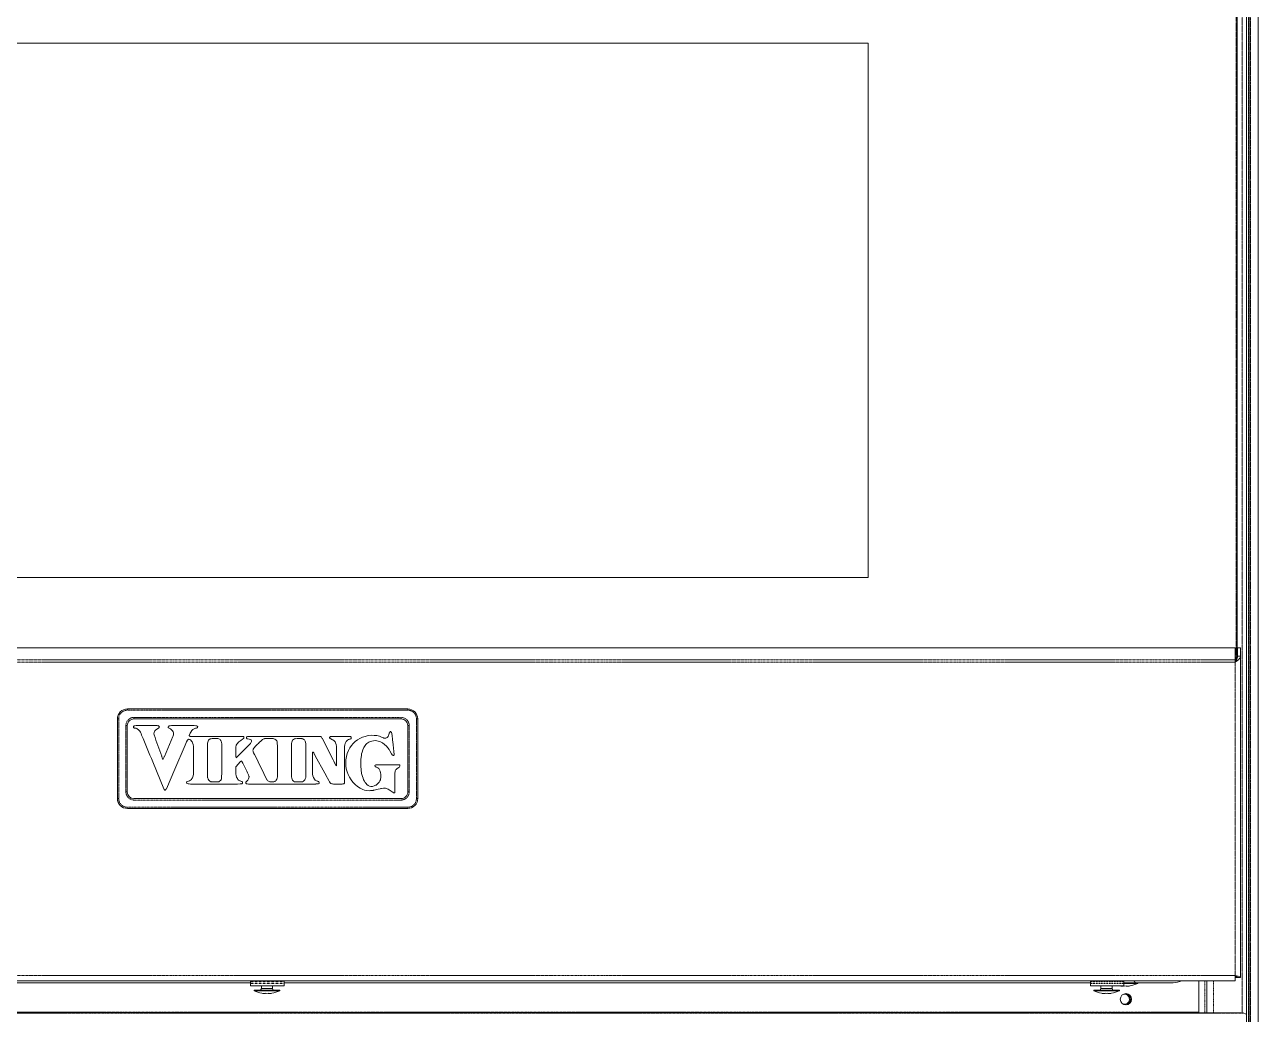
# Model space of a CAD drawing. Header units: millimetres. Extents: x 60499 to 556746, y 248297 to 497145.
# Drawn here: x 360648 to 376167, y 347406 to 359848 of the extents above; entities that cross this region are included whole.
import ezdxf

# ---------------------------------------------------------------- set-up
doc = ezdxf.new("R2010")
doc.units = ezdxf.units.MM
doc.linetypes.add('PHANTOM', pattern=[20, 10, -2, 2, -2, 2, -2])

msp = doc.modelspace()

# ---------------------------------------------------------------- linework, layer by layer
at = {"color": 7, "lineweight": 13, "ltscale": 0.03937}
for p, q in [((376018, 370744), (376018, 327664)), ((376167, 327664), (376167, 370744)), ((375903, 351888), (375902, 361009)), ((356142, 359614), (371259, 359614)), ((371259, 352896), (371259, 359614)), ((371259, 352896), (356142, 352896)), ((351525, 352013), (375877, 352013)), ((375945, 347868), (375945, 351908)), ((361940, 351245), (365467, 351245)), ((361814, 350120), (361814, 351119)), ((365384, 351120), (362022, 351120)), ((365593, 351119), (365593, 350120)), ((361938, 351036), (361938, 350203)), ((364270, 350900), (363492, 350900)), ((365468, 350203), (365468, 351036)), ((365467, 349994), (361940, 349994)), ((362022, 350119), (365384, 350119)), ((351525, 347827), (375877, 347828)), ((363488, 347803), (353346, 347803)), ((374056, 347803), (363913, 347803)), ((351386, 347424), (375963, 347424))]:
    msp.add_line(p, q, dxfattribs=at)
at = {"color": 7, "linetype": 'PHANTOM', "lineweight": 13, "ltscale": 0.03937}
for p, q in [((376043, 370744), (376043, 327664)), ((376051, 327664), (376051, 370744)), ((376070, 370744), (376070, 327664)), ((375966, 347424), (375966, 365158)), ((375890, 351857), (375890, 361055)), ((351525, 351861), (375877, 351861)), ((351525, 351834), (375877, 351835)), ((375877, 347896), (375877, 351835)), ((361940, 351230), (365467, 351230)), ((361831, 350118), (361831, 351120)), ((365384, 351139), (362022, 351139)), ((365576, 351120), (365576, 350118)), ((361922, 351037), (361922, 350201)), ((365485, 350201), (365485, 351037)), ((365467, 350009), (361940, 350009)), ((362022, 350100), (365384, 350100)), ((351525, 347896), (375877, 347896)), ((375984, 347422), (351366, 347422)), ((351930, 347432), (375420, 347432))]:
    msp.add_line(p, q, dxfattribs=at)
at = {"color": 7, "lineweight": 13, "ltscale": 0.004516}
msp.add_line((375877, 352013), (375877, 351861), dxfattribs=at)
at = {"color": 7, "lineweight": 13, "ltscale": 0.0012}
for p, q in [((375945, 352013), (375905, 352013)), ((375945, 351908), (375905, 351908)), ((375945, 347868), (375905, 347868))]:
    msp.add_line(p, q, dxfattribs=at)
at = {"color": 7, "lineweight": 13, "ltscale": 0.003142}
for p, q in [((375905, 351908), (375905, 352013)), ((375945, 352013), (375945, 351908))]:
    msp.add_line(p, q, dxfattribs=at)
at = {"color": 7, "lineweight": 13, "ltscale": 0.000801026}
msp.add_line((375877, 351861), (375877, 351835), dxfattribs=at)
at = {"color": 7, "linetype": 'PHANTOM', "lineweight": 13, "ltscale": 0.000439741}
for p, q in [((361940, 351230), (361940, 351245)), ((365467, 351230), (365467, 351245))]:
    msp.add_line(p, q, dxfattribs=at)
at = {"color": 7, "linetype": 'PHANTOM', "lineweight": 13, "ltscale": 0.000551359}
for p, q in [((362022, 351139), (362022, 351120)), ((365384, 351139), (365384, 351120)), ((365384, 350100), (365384, 350119))]:
    msp.add_line(p, q, dxfattribs=at)
at = {"color": 7, "lineweight": 13, "ltscale": 0.006867}
msp.add_line((362294, 351036), (362063, 351036), dxfattribs=at)
at = {"color": 7, "lineweight": 13, "ltscale": 6.73987e-05}
msp.add_line((362478, 351035), (362475, 351035), dxfattribs=at)
at = {"color": 7, "lineweight": 13, "ltscale": 0.006391}
msp.add_line((362746, 351036), (362531, 351036), dxfattribs=at)
at = {"color": 7, "lineweight": 13, "ltscale": 6.01064e-05}
msp.add_line((362718, 350911), (362719, 350912), dxfattribs=at)
at = {"color": 7, "lineweight": 13, "ltscale": 0.018669}
msp.add_line((363390, 350900), (362763, 350900), dxfattribs=at)
at = {"color": 7, "lineweight": 13, "ltscale": 4.73449e-05}
msp.add_line((362801, 351035), (362800, 351035), dxfattribs=at)
at = {"color": 7, "lineweight": 13, "ltscale": 2.12876e-05}
msp.add_line((362823, 351024), (362823, 351025), dxfattribs=at)
at = {"color": 7, "lineweight": 13, "ltscale": 0.000116652}
msp.add_line((364357, 350899), (364353, 350900), dxfattribs=at)
at = {"color": 7, "lineweight": 13, "ltscale": 0.00558}
msp.add_line((364701, 350900), (364513, 350900), dxfattribs=at)
at = {"color": 7, "lineweight": 13, "ltscale": 2.12602e-05}
msp.add_line((365113, 350902), (365112, 350902), dxfattribs=at)
at = {"color": 7, "lineweight": 13, "ltscale": 2.92254e-05}
msp.add_line((362684, 350830), (362684, 350831), dxfattribs=at)
at = {"color": 7, "lineweight": 13, "ltscale": 0.010356}
msp.add_line((362770, 350775), (362770, 350427), dxfattribs=at)
at = {"color": 7, "lineweight": 13, "ltscale": 0.000230948}
msp.add_line((362948, 350756), (362949, 350748), dxfattribs=at)
at = {"color": 7, "lineweight": 13, "ltscale": 0.001942}
msp.add_line((363005, 350873), (363070, 350873), dxfattribs=at)
at = {"color": 7, "lineweight": 13, "ltscale": 1.69215e-05}
msp.add_line((363310, 350792), (363310, 350792), dxfattribs=at)
at = {"color": 7, "lineweight": 13, "ltscale": 1.74829e-05}
msp.add_line((363399, 350874), (363399, 350875), dxfattribs=at)
at = {"color": 7, "lineweight": 13, "ltscale": 9.81339e-05}
msp.add_line((363752, 350873), (363755, 350873), dxfattribs=at)
at = {"color": 7, "lineweight": 13, "ltscale": 3.67803e-05}
msp.add_line((363794, 350867), (363796, 350866), dxfattribs=at)
at = {"color": 7, "lineweight": 13, "ltscale": 3.75047e-05}
msp.add_line((363823, 350834), (363823, 350832), dxfattribs=at)
at = {"color": 7, "lineweight": 13, "ltscale": 5.69231e-05}
msp.add_line((364053, 350872), (364054, 350872), dxfattribs=at)
at = {"color": 7, "lineweight": 13, "ltscale": 6.80486e-05}
msp.add_line((364389, 350876), (364388, 350878), dxfattribs=at)
at = {"color": 7, "lineweight": 13, "ltscale": 0.009056}
msp.add_line((364527, 350605), (364389, 350876), dxfattribs=at)
at = {"color": 7, "lineweight": 13, "ltscale": 2.5432e-05}
msp.add_line((364529, 350855), (364530, 350854), dxfattribs=at)
at = {"color": 7, "lineweight": 13, "ltscale": 0.007236}
msp.add_line((364570, 350775), (364569, 350532), dxfattribs=at)
at = {"color": 7, "lineweight": 13, "ltscale": 4.03421e-05}
msp.add_line((362372, 350649), (362371, 350650), dxfattribs=at)
at = {"color": 7, "lineweight": 13, "ltscale": 5.85535e-05}
msp.add_line((362405, 350649), (362404, 350647), dxfattribs=at)
at = {"color": 7, "lineweight": 13, "ltscale": 0.001191}
msp.add_line((363305, 350671), (363305, 350711), dxfattribs=at)
at = {"color": 7, "lineweight": 13, "ltscale": 2.10262e-05}
msp.add_line((363305, 350711), (363305, 350711), dxfattribs=at)
at = {"color": 7, "lineweight": 13, "ltscale": 3.57486e-05}
msp.add_line((363305, 350670), (363305, 350671), dxfattribs=at)
at = {"color": 7, "lineweight": 13, "ltscale": 7.11891e-05}
msp.add_line((364006, 350729), (364006, 350731), dxfattribs=at)
at = {"color": 7, "lineweight": 13, "ltscale": 0.008187}
msp.add_line((364268, 350427), (364268, 350702), dxfattribs=at)
at = {"color": 7, "lineweight": 13, "ltscale": 0.000697294}
msp.add_line((364292, 350675), (364303, 350654), dxfattribs=at)
at = {"color": 7, "lineweight": 13, "ltscale": 0.000591773}
msp.add_line((364536, 350587), (364527, 350605), dxfattribs=at)
at = {"color": 7, "lineweight": 13, "ltscale": 0.000117445}
msp.add_line((364671, 350734), (364671, 350737), dxfattribs=at)
at = {"color": 7, "lineweight": 13, "ltscale": 0.00551}
msp.add_line((364671, 350548), (364671, 350734), dxfattribs=at)
at = {"color": 7, "lineweight": 13, "ltscale": 2.20268e-05}
msp.add_line((364878, 350615), (364878, 350615), dxfattribs=at)
at = {"color": 7, "lineweight": 13, "ltscale": 0.000271784}
msp.add_line((362949, 350460), (362949, 350451), dxfattribs=at)
at = {"color": 7, "lineweight": 13, "ltscale": 0.000898432}
msp.add_line((363126, 350483), (363126, 350513), dxfattribs=at)
at = {"color": 7, "lineweight": 13, "ltscale": 3.58935e-05}
msp.add_line((363442, 350462), (363442, 350461), dxfattribs=at)
at = {"color": 7, "lineweight": 13, "ltscale": 3.28018e-05}
msp.add_line((364183, 350472), (364183, 350471), dxfattribs=at)
at = {"color": 7, "lineweight": 13, "ltscale": 0.000588636}
msp.add_line((364545, 350569), (364536, 350587), dxfattribs=at)
at = {"color": 7, "lineweight": 13, "ltscale": 0.005628}
msp.add_line((364671, 350359), (364671, 350548), dxfattribs=at)
at = {"color": 7, "lineweight": 13, "ltscale": 0.008364}
msp.add_line((365354, 350543), (365073, 350543), dxfattribs=at)
at = {"color": 7, "lineweight": 13, "ltscale": 7.65944e-05}
msp.add_line((365318, 350484), (365320, 350486), dxfattribs=at)
at = {"color": 7, "lineweight": 13, "ltscale": 3.52898e-05}
msp.add_line((365356, 350511), (365357, 350511), dxfattribs=at)
at = {"color": 7, "lineweight": 13, "ltscale": 1.84173e-05}
msp.add_line((362686, 350314), (362686, 350314), dxfattribs=at)
at = {"color": 7, "lineweight": 13, "ltscale": 1.78115e-05}
msp.add_line((362721, 350342), (362720, 350341), dxfattribs=at)
at = {"color": 7, "lineweight": 13, "ltscale": 0.012111}
msp.add_line((362734, 350301), (363141, 350301), dxfattribs=at)
at = {"color": 7, "lineweight": 13, "ltscale": 5.94393e-05}
msp.add_line((363064, 350328), (363066, 350328), dxfattribs=at)
at = {"color": 7, "lineweight": 13, "ltscale": 0.0003235}
msp.add_line((363463, 350301), (363474, 350301), dxfattribs=at)
at = {"color": 7, "lineweight": 13, "ltscale": 3.33586e-05}
msp.add_line((363470, 350394), (363470, 350393), dxfattribs=at)
at = {"color": 7, "lineweight": 13, "ltscale": 0.000105888}
msp.add_line((364048, 350330), (364044, 350331), dxfattribs=at)
at = {"color": 7, "lineweight": 13, "ltscale": 4.07662e-05}
msp.add_line((364134, 350329), (364132, 350329), dxfattribs=at)
at = {"color": 7, "lineweight": 13, "ltscale": 8.02589e-05}
msp.add_line((364183, 350388), (364183, 350385), dxfattribs=at)
at = {"color": 7, "lineweight": 13, "ltscale": 2.93608e-05}
msp.add_line((364320, 350341), (364319, 350341), dxfattribs=at)
at = {"color": 7, "lineweight": 13, "ltscale": 0.000255231}
msp.add_line((364452, 350383), (364456, 350376), dxfattribs=at)
at = {"color": 7, "lineweight": 13, "ltscale": 0.002804}
msp.add_line((364533, 350301), (364627, 350301), dxfattribs=at)
at = {"color": 7, "lineweight": 13, "ltscale": 0.000381803}
msp.add_line((364627, 350301), (364640, 350301), dxfattribs=at)
at = {"color": 7, "lineweight": 13, "ltscale": 0.000144562}
msp.add_line((364671, 350355), (364671, 350359), dxfattribs=at)
at = {"color": 7, "lineweight": 13, "ltscale": 4.26236e-05}
msp.add_line((364932, 350320), (364931, 350321), dxfattribs=at)
at = {"color": 7, "lineweight": 13, "ltscale": 0.000185951}
msp.add_line((365069, 350289), (365063, 350286), dxfattribs=at)
at = {"color": 7, "lineweight": 13, "ltscale": 0.005588}
msp.add_line((365306, 350205), (365306, 350393), dxfattribs=at)
at = {"color": 7, "lineweight": 13, "ltscale": 1.30409e-05}
msp.add_line((362400, 350241), (362400, 350240), dxfattribs=at)
at = {"color": 7, "lineweight": 13, "ltscale": 4.23925e-05}
msp.add_line((362429, 350241), (362430, 350242), dxfattribs=at)
at = {"color": 7, "lineweight": 13, "ltscale": 0.000244455}
msp.add_line((365271, 350202), (365278, 350197), dxfattribs=at)
at = {"color": 7, "linetype": 'PHANTOM', "lineweight": 13, "ltscale": 0.000439681}
msp.add_line((361940, 350009), (361940, 349994), dxfattribs=at)
at = {"color": 7, "linetype": 'PHANTOM', "lineweight": 13, "ltscale": 0.000551419}
msp.add_line((362022, 350100), (362022, 350119), dxfattribs=at)
at = {"color": 7, "linetype": 'PHANTOM', "lineweight": 13, "ltscale": 0.000439621}
msp.add_line((365467, 350009), (365467, 349994), dxfattribs=at)
at = {"color": 7, "lineweight": 13, "ltscale": 0.000347348}
for p, q in [((363488, 347827), (363488, 347816)), ((363913, 347816), (363913, 347827)), ((374056, 347828), (374056, 347816))]:
    msp.add_line(p, q, dxfattribs=at)
at = {"color": 7, "linetype": 'PHANTOM', "lineweight": 13, "ltscale": 0.01265}
for p, q in [((363488, 347816), (363913, 347816)), ((363488, 347793), (363913, 347793))]:
    msp.add_line(p, q, dxfattribs=at)
at = {"color": 7, "lineweight": 13, "ltscale": 0.00068995}
for p, q in [((363488, 347816), (363488, 347793)), ((363913, 347793), (363913, 347816)), ((374056, 347816), (374056, 347793)), ((374476, 347793), (374476, 347816))]:
    msp.add_line(p, q, dxfattribs=at)
at = {"color": 7, "linetype": 'PHANTOM', "lineweight": 13, "ltscale": 0.0125}
for p, q in [((374056, 347816), (374476, 347816)), ((374056, 347793), (374476, 347793))]:
    msp.add_line(p, q, dxfattribs=at)
at = {"color": 7, "lineweight": 13, "ltscale": 0.000347288}
msp.add_line((374476, 347816), (374476, 347828), dxfattribs=at)
at = {"color": 7, "lineweight": 13, "ltscale": 0.004425}
msp.add_line((374624, 347803), (374476, 347803), dxfattribs=at)
at = {"color": 7, "lineweight": 13, "ltscale": 0.001029}
msp.add_line((374600, 347828), (374624, 347803), dxfattribs=at)
at = {"color": 7, "lineweight": 13, "ltscale": 0.014075}
msp.add_line((375097, 347803), (374624, 347803), dxfattribs=at)
at = {"color": 7, "lineweight": 13, "ltscale": 0.000265467}
for p, q in [((374650, 347794), (374650, 347803)), ((363534, 347702), (363534, 347711)), ((363856, 347702), (363856, 347711)), ((374096, 347702), (374096, 347711)), ((374419, 347702), (374419, 347711))]:
    msp.add_line(p, q, dxfattribs=at)
at = {"color": 7, "lineweight": 13, "ltscale": 0.011767}
msp.add_line((375420, 347432), (375420, 347828), dxfattribs=at)
at = {"color": 7, "linetype": 'PHANTOM', "lineweight": 13, "ltscale": 0.012017}
for p, q in [((375495, 347424), (375495, 347828)), ((375605, 347828), (375605, 347424))]:
    msp.add_line(p, q, dxfattribs=at)
at = {"color": 7, "lineweight": 13, "ltscale": 0.012017}
msp.add_line((375521, 347828), (375521, 347424), dxfattribs=at)
at = {"color": 7, "lineweight": 13, "ltscale": 0.00205}
msp.add_line((375877, 347828), (375877, 347896), dxfattribs=at)
at = {"color": 7, "linetype": 'PHANTOM', "lineweight": 13, "ltscale": 0.000399973}
msp.add_line((375877, 347880), (375890, 347880), dxfattribs=at)
at = {"color": 7, "lineweight": 13, "ltscale": 0.000399973}
msp.add_line((375877, 347868), (375890, 347868), dxfattribs=at)
at = {"color": 7, "linetype": 'PHANTOM', "lineweight": 13, "ltscale": 0.000209898}
msp.add_line((375890, 347880), (375890, 347887), dxfattribs=at)
at = {"color": 7, "linetype": 'PHANTOM', "lineweight": 13, "ltscale": 0.000253933}
msp.add_line((375890, 347880), (375898, 347880), dxfattribs=at)
at = {"color": 7, "linetype": 'PHANTOM', "lineweight": 13, "ltscale": 0.000374982}
msp.add_line((375890, 347868), (375890, 347880), dxfattribs=at)
at = {"color": 7, "lineweight": 13, "ltscale": 0.000837671}
for p, q in [((363488, 347764), (363488, 347793)), ((363913, 347793), (363913, 347764))]:
    msp.add_line(p, q, dxfattribs=at)
at = {"color": 7, "lineweight": 13, "ltscale": 0.01265}
msp.add_line((363488, 347764), (363913, 347764), dxfattribs=at)
at = {"color": 7, "lineweight": 13, "ltscale": 0.0048}
for p, q in [((363534, 347711), (363695, 347711)), ((363695, 347702), (363534, 347702)), ((363695, 347711), (363856, 347711)), ((363856, 347702), (363695, 347702)), ((374096, 347711), (374257, 347711)), ((374257, 347702), (374096, 347702)), ((374257, 347711), (374419, 347711)), ((374419, 347702), (374257, 347702)), ((374650, 347794), (374489, 347794))]:
    msp.add_line(p, q, dxfattribs=at)
at = {"color": 7, "lineweight": 13, "ltscale": 0.000701462}
for p, q in [((363625, 347732), (363615, 347711)), ((363765, 347732), (363775, 347711)), ((374188, 347732), (374177, 347711))]:
    msp.add_line(p, q, dxfattribs=at)
at = {"color": 7, "lineweight": 13, "ltscale": 0.000977464}
for p, q in [((363625, 347732), (363625, 347764)), ((363765, 347732), (363765, 347764)), ((374188, 347732), (374188, 347765)), ((374327, 347732), (374327, 347765))]:
    msp.add_line(p, q, dxfattribs=at)
at = {"color": 7, "lineweight": 13, "ltscale": 0.002075}
for p, q in [((363695, 347732), (363625, 347732)), ((363765, 347732), (363695, 347732)), ((374257, 347732), (374188, 347732)), ((374327, 347732), (374257, 347732))]:
    msp.add_line(p, q, dxfattribs=at)
at = {"color": 7, "lineweight": 13, "ltscale": 1.15943e-05}
for p, q in [((363632, 347670), (363632, 347670)), ((363758, 347670), (363758, 347670)), ((374194, 347670), (374194, 347670)), ((374426, 347763), (374426, 347762)), ((374552, 347762), (374552, 347763))]:
    msp.add_line(p, q, dxfattribs=at)
at = {"color": 7, "lineweight": 13, "ltscale": 8.83087e-05}
for p, q in [((363678, 347670), (363678, 347667)), ((363712, 347667), (363712, 347670)), ((374274, 347667), (374274, 347670)), ((374472, 347763), (374472, 347760)), ((374506, 347760), (374506, 347763))]:
    msp.add_line(p, q, dxfattribs=at)
at = {"color": 7, "lineweight": 13, "ltscale": 0.000837732}
for p, q in [((374056, 347765), (374056, 347793)), ((374476, 347793), (374476, 347765))]:
    msp.add_line(p, q, dxfattribs=at)
at = {"color": 7, "lineweight": 13, "ltscale": 0.0125}
msp.add_line((374056, 347765), (374476, 347765), dxfattribs=at)
at = {"color": 7, "lineweight": 13, "ltscale": 8.82487e-05}
msp.add_line((374241, 347670), (374241, 347667), dxfattribs=at)
at = {"color": 7, "lineweight": 13, "ltscale": 1.16544e-05}
msp.add_line((374320, 347670), (374320, 347670), dxfattribs=at)
at = {"color": 7, "lineweight": 13, "ltscale": 0.000701435}
msp.add_line((374327, 347732), (374338, 347711), dxfattribs=at)
at = {"color": 7, "lineweight": 13, "ltscale": 0.000395587}
msp.add_line((374489, 347794), (374476, 347794), dxfattribs=at)
at = {"color": 7, "lineweight": 13, "ltscale": 0.000250028}
msp.add_line((375420, 347424), (375420, 347432), dxfattribs=at)
at = {"color": 7, "lineweight": 13, "ltscale": 0.03937}
for points in [[(375945, 351908), (375944, 351900), (375942, 351893), (375938, 351886), (375932, 351879), (375916, 351863), (375904, 351853), (375877, 351835)], [(375905, 351908), (375904, 351895), (375901, 351883), (375895, 351867), (375889, 351856), (375877, 351835)], [(362025, 351032), (362020, 351028), (362016, 351023), (362015, 351018), (362016, 351013), (362019, 351009), (362025, 351006), (362028, 351005)], [(362028, 351005), (362039, 351004), (362049, 351002), (362058, 350998), (362067, 350993), (362077, 350986), (362085, 350977), (362095, 350965), (362103, 350953), (362112, 350935), (362119, 350917)], [(362063, 351036), (362050, 351036), (362035, 351034)], [(362275, 350919), (362274, 350934), (362276, 350949), (362282, 350962), (362287, 350971), (362294, 350979), (362311, 350993), (362330, 351004)], [(362322, 351035), (362313, 351036), (362294, 351036)], [(362330, 351004), (362336, 351009), (362341, 351015), (362342, 351020), (362341, 351025), (362337, 351029), (362332, 351032)], [(362475, 351035), (362464, 351032), (362460, 351030), (362456, 351027), (362453, 351022), (362452, 351017), (362454, 351013), (362457, 351009), (362465, 351004)], [(362465, 351004), (362481, 350995), (362495, 350984), (362507, 350971), (362515, 350958), (362519, 350945), (362520, 350930), (362519, 350919)], [(362531, 351036), (362496, 351036), (362478, 351035)], [(362719, 350912), (362731, 350940), (362738, 350954), (362751, 350973), (362764, 350987), (362779, 350997), (362797, 351003), (362811, 351005)], [(362749, 350899), (362735, 350900), (362729, 350901), (362724, 350903), (362722, 350905)], [(362800, 351035), (362782, 351036), (362746, 351036)], [(362823, 351025), (362820, 351029), (362813, 351034), (362806, 351035), (362801, 351035)], [(362811, 351005), (362816, 351007), (362820, 351010), (362823, 351014), (362824, 351019), (362823, 351024)], [(363406, 350892), (363404, 350896), (363401, 350898), (363398, 350899), (363390, 350900)], [(363471, 350900), (363457, 350899), (363449, 350897)], [(364353, 350900), (364312, 350900), (364270, 350900)], [(364378, 350893), (364372, 350897), (364366, 350899), (364357, 350899)], [(364513, 350900), (364502, 350899), (364497, 350898), (364490, 350895), (364486, 350892), (364484, 350888), (364484, 350884), (364488, 350876)], [(365043, 350913), (365005, 350914), (364968, 350910), (364932, 350901), (364897, 350889), (364864, 350873), (364834, 350855), (364807, 350834), (364781, 350810), (364759, 350784), (364739, 350755), (364720, 350721), (364705, 350684), (364695, 350646), (364689, 350607), (364688, 350567)], [(364757, 350885), (364755, 350891), (364750, 350895), (364745, 350897), (364735, 350899), (364732, 350899)], [(365112, 350902), (365095, 350907), (365078, 350910), (365061, 350913), (365043, 350913)], [(365180, 350879), (365168, 350880), (365160, 350882), (365145, 350887), (365129, 350895), (365113, 350902)], [(365234, 350940), (365229, 350920), (365226, 350911), (365219, 350898), (365210, 350888), (365199, 350882), (365190, 350880), (365180, 350879)], [(365261, 350953), (365256, 350959), (365254, 350960), (365250, 350960), (365247, 350958), (365243, 350954), (365236, 350944), (365234, 350940)], [(365270, 350914), (365268, 350929), (365266, 350937), (365263, 350948)], [(362513, 350897), (362427, 350699), (362405, 350649)], [(362430, 350242), (362535, 350487), (362667, 350792), (362684, 350830)], [(362684, 350831), (362690, 350844), (362693, 350850), (362699, 350859), (362709, 350867)], [(362709, 350867), (362724, 350860), (362736, 350851), (362746, 350839), (362753, 350830), (362758, 350819), (362766, 350797), (362770, 350775)], [(362950, 350826), (362949, 350815), (362948, 350792), (362948, 350756)], [(362949, 350748), (362949, 350519), (362949, 350460)], [(363005, 350873), (362993, 350871), (362982, 350868), (362975, 350864), (362968, 350860), (362961, 350852), (362955, 350842), (362950, 350826)], [(363124, 350829), (363121, 350838), (363116, 350847), (363111, 350854), (363105, 350860), (363092, 350868), (363078, 350872), (363070, 350873)], [(363126, 350513), (363127, 350653), (363126, 350792)], [(363305, 350711), (363304, 350742), (363305, 350768), (363308, 350784), (363310, 350792)], [(363310, 350792), (363316, 350803), (363323, 350813), (363334, 350825), (363342, 350832), (363366, 350850)], [(363489, 350812), (363400, 350722), (363310, 350631)], [(363366, 350850), (363388, 350865), (363399, 350874)], [(363399, 350875), (363404, 350880), (363406, 350884), (363406, 350892)], [(363437, 350881), (363439, 350876), (363442, 350872), (363448, 350869), (363452, 350868)], [(363449, 350897), (363442, 350894), (363440, 350891)], [(363452, 350868), (363473, 350865), (363483, 350862), (363492, 350858), (363496, 350855), (363500, 350850), (363501, 350843), (363500, 350836), (363498, 350828), (363489, 350812)], [(363538, 350674), (363527, 350695), (363523, 350706), (363521, 350714), (363520, 350722), (363521, 350731), (363524, 350739), (363531, 350752), (363534, 350756)], [(363534, 350756), (363553, 350777), (363573, 350798), (363594, 350817)], [(363602, 350826), (363618, 350842), (363626, 350850)], [(363626, 350850), (363640, 350861), (363647, 350866), (363655, 350869), (363664, 350871)], [(363665, 350872), (363682, 350873), (363717, 350874), (363752, 350873)], [(363755, 350873), (363773, 350873), (363782, 350871), (363794, 350867)], [(363796, 350866), (363808, 350858), (363818, 350846), (363823, 350834)], [(363823, 350832), (363825, 350824), (363826, 350805), (363827, 350786)], [(363827, 350786), (363827, 350721), (363827, 350656)], [(364005, 350813), (364007, 350827), (364011, 350840), (364018, 350851), (364030, 350862), (364044, 350870), (364053, 350872)], [(364006, 350731), (364005, 350786), (364005, 350813)], [(364138, 350871), (364147, 350869), (364154, 350865), (364161, 350860), (364167, 350855), (364176, 350842), (364181, 350828), (364183, 350808)], [(364183, 350808), (364184, 350733), (364183, 350584), (364183, 350472)], [(364388, 350878), (364382, 350888), (364378, 350893)], [(364488, 350876), (364489, 350875), (364491, 350873), (364499, 350869), (364521, 350859), (364527, 350856), (364529, 350855)], [(364530, 350854), (364538, 350848), (364546, 350840), (364553, 350830), (364558, 350819), (364566, 350797), (364570, 350775)], [(364671, 350737), (364671, 350762), (364672, 350775), (364675, 350794), (364679, 350812), (364687, 350829)], [(364687, 350829), (364693, 350838), (364700, 350846), (364708, 350853), (364722, 350861)], [(364725, 350862), (364733, 350864), (364742, 350866), (364750, 350869), (364753, 350872), (364756, 350878), (364757, 350885)], [(364878, 350615), (364883, 350660), (364887, 350682), (364893, 350704), (364902, 350733), (364915, 350761), (364932, 350786), (364941, 350798), (364952, 350809), (364964, 350818), (364976, 350827), (364994, 350836), (365013, 350842), (365034, 350846)], [(365034, 350846), (365055, 350847), (365076, 350846), (365096, 350842), (365110, 350838), (365125, 350832), (365151, 350818), (365176, 350800), (365198, 350779), (365217, 350755), (365231, 350737), (365243, 350718), (365263, 350679)], [(362387, 350613), (362385, 350615), (362382, 350620), (362378, 350630), (362372, 350649)], [(362404, 350647), (362397, 350630), (362393, 350622), (362389, 350615), (362387, 350613)], [(363310, 350631), (363308, 350634), (363305, 350642), (363304, 350654), (363305, 350670)], [(363341, 350559), (363352, 350571), (363363, 350583), (363375, 350594)], [(363375, 350594), (363377, 350591), (363381, 350585), (363391, 350564), (363393, 350561)], [(363656, 350435), (363585, 350580), (363555, 350642), (363539, 350673)], [(364005, 350393), (364006, 350471), (364006, 350628), (364006, 350729)], [(364268, 350702), (364275, 350700), (364280, 350697), (364284, 350693), (364289, 350682)], [(364303, 350654), (364422, 350438), (364452, 350383)], [(364931, 350321), (364921, 350338), (364911, 350356), (364904, 350374), (364897, 350394), (364887, 350434), (364880, 350480), (364877, 350526), (364877, 350586), (364878, 350615)], [(365263, 350679), (365269, 350670), (365276, 350663), (365282, 350661), (365288, 350661), (365292, 350664), (365295, 350667), (365298, 350672)], [(362260, 350579), (362307, 350466), (362354, 350354), (362400, 350241)], [(362949, 350451), (362948, 350421), (362949, 350388)], [(363125, 350392), (363126, 350438), (363126, 350483)], [(363305, 350475), (363304, 350489), (363305, 350504), (363305, 350514), (363306, 350519), (363307, 350522), (363308, 350524)], [(363442, 350461), (363451, 350443), (363464, 350415), (363469, 350401), (363470, 350394)], [(363696, 350356), (363688, 350368), (363675, 350394), (363656, 350435)], [(363827, 350479), (363827, 350435), (363827, 350390)], [(364183, 350471), (364183, 350416), (364183, 350388)], [(364569, 350532), (364568, 350533), (364564, 350536), (364559, 350543), (364548, 350563), (364545, 350569)], [(364688, 350567), (364689, 350529), (364694, 350492), (364703, 350456), (364716, 350420), (364732, 350387), (364753, 350354), (364777, 350324), (364805, 350296), (364835, 350272), (364868, 350251), (364903, 350234), (364924, 350226), (364946, 350219)], [(365052, 350531), (365053, 350526), (365055, 350524), (365058, 350520), (365065, 350516), (365068, 350513)], [(365073, 350543), (365064, 350541), (365059, 350539), (365055, 350536)], [(365068, 350513), (365081, 350510), (365092, 350504), (365102, 350495), (365108, 350488), (365113, 350480), (365121, 350462), (365125, 350444), (365128, 350425), (365129, 350414)], [(365306, 350393), (365306, 350410), (365306, 350439), (365308, 350459), (365310, 350468), (365314, 350477), (365318, 350484)], [(365320, 350486), (365329, 350494), (365339, 350500), (365349, 350506), (365356, 350511)], [(365357, 350511), (365364, 350519), (365368, 350527), (365369, 350531), (365369, 350535), (365366, 350539), (365362, 350542), (365354, 350543)], [(362696, 350334), (362688, 350329), (362685, 350326), (362684, 350319), (362686, 350314)], [(362686, 350314), (362689, 350310), (362693, 350307), (362703, 350304), (362719, 350302), (362734, 350301)], [(362720, 350341), (362708, 350337), (362696, 350334)], [(362770, 350427), (362766, 350404), (362758, 350381), (362752, 350370), (362745, 350360), (362734, 350350), (362721, 350342)], [(362997, 350329), (363019, 350327), (363034, 350327), (363064, 350328)], [(363066, 350328), (363082, 350330), (363089, 350331), (363099, 350336), (363110, 350344), (363118, 350355), (363121, 350362)], [(363122, 350366), (363124, 350374), (363125, 350392)], [(363141, 350301), (363232, 350301), (363324, 350301)], [(363353, 350342), (363345, 350347), (363338, 350352), (363330, 350360), (363323, 350370), (363314, 350388), (363308, 350407), (363305, 350427)], [(363324, 350301), (363357, 350302), (363371, 350303)], [(363377, 350334), (363367, 350338), (363357, 350340)], [(363380, 350304), (363384, 350306), (363387, 350309), (363390, 350314)], [(363436, 350331), (363431, 350325), (363429, 350322), (363428, 350316), (363429, 350312), (363433, 350308), (363439, 350305)], [(363470, 350393), (363467, 350379), (363463, 350365), (363455, 350352), (363449, 350344), (363436, 350331)], [(363439, 350305), (363447, 350303), (363463, 350301)], [(363474, 350301), (363621, 350301), (364235, 350301)], [(363775, 350329), (363755, 350328), (363745, 350328), (363731, 350330), (363723, 350332), (363715, 350336), (363708, 350341), (363702, 350348), (363696, 350355)], [(363827, 350390), (363825, 350375), (363821, 350361), (363813, 350349), (363807, 350343), (363800, 350337), (363793, 350334), (363784, 350331), (363775, 350329)], [(364044, 350331), (364030, 350338), (364019, 350349), (364011, 350362), (364007, 350377), (364005, 350393)], [(364132, 350329), (364118, 350328), (364090, 350327), (364065, 350328), (364048, 350330)], [(364183, 350385), (364181, 350375), (364178, 350365), (364174, 350356), (364169, 350348), (364157, 350337), (364142, 350331), (364134, 350329)], [(364292, 350363), (364280, 350383), (364272, 350404), (364268, 350427)], [(364319, 350341), (364304, 350350), (364292, 350363)], [(364312, 350302), (364332, 350302), (364342, 350303)], [(364348, 350329), (364343, 350333), (364337, 350336), (364328, 350338), (364320, 350341)], [(364345, 350304), (364351, 350309), (364353, 350314), (364354, 350320), (364350, 350327)], [(364456, 350376), (364473, 350344), (364482, 350329)], [(364482, 350329), (364490, 350317), (364494, 350311)], [(364502, 350307), (364512, 350304), (364519, 350302), (364533, 350301)], [(364640, 350301), (364650, 350302), (364659, 350303), (364663, 350305), (364667, 350308), (364670, 350311)], [(364671, 350318), (364672, 350332), (364671, 350355)], [(365063, 350286), (365044, 350277), (365024, 350272), (365004, 350271), (364985, 350276), (364968, 350284), (364952, 350297), (364942, 350308), (364932, 350320)], [(365129, 350414), (365127, 350381), (365125, 350366), (365122, 350353), (365117, 350342), (365108, 350325), (365096, 350311), (365082, 350298), (365069, 350289)], [(362400, 350240), (362404, 350232), (362407, 350229), (362411, 350226), (362416, 350226), (362420, 350229), (362424, 350232), (362429, 350241)], [(364946, 350219), (364982, 350217), (364999, 350218), (365016, 350219), (365033, 350222)], [(365043, 350225), (365093, 350237), (365118, 350243)], [(365138, 350246), (365160, 350249), (365171, 350249), (365187, 350248), (365198, 350246), (365210, 350242), (365221, 350237), (365232, 350230)], [(365232, 350230), (365245, 350221), (365271, 350202)], [(365278, 350197), (365288, 350192), (365293, 350190)], [(365293, 350190), (365298, 350190), (365301, 350191), (365304, 350194), (365305, 350195), (365306, 350200), (365306, 350205)], [(375945, 347868), (375945, 347870), (375941, 347874), (375934, 347878), (375915, 347886), (375877, 347896)], [(375905, 347868), (375903, 347875), (375900, 347879), (375890, 347888), (375877, 347896)], [(375984, 347422), (375977, 347423), (375963, 347424)]]:
    msp.add_lwpolyline(points, dxfattribs=at)
msp.add_circle((374502, 347595), 71.4, dxfattribs=at)
for centre, radius, start, end in [((361940, 351119), 126, 90.0003, 180.0003), ((365467, 351119), 126, 0.0003, 90.0003), ((362022, 351036), 84, 90.0003, 180.0003), ((365384, 351036), 84, 0.0003, 90.0003), ((362040, 351000), 34.3, 97.8733, 114.5665), ((440560, 383400), 84901, 202.49494, 202.74198), ((308707, 331573), 56955, 19.5698, 19.8574), ((362313, 350988), 48.2, 67.2158, 78.6775), ((362457, 350924), 62.6, 334.697, 355.5427), ((362671, 350876), 58.9, 29.0654, 35.9275), ((362750, 351293), 393, 269.7304, 271.776), ((363478, 350341), 559, 88.618, 90.7823), ((364714, 350169), 731, 89.4421, 91.0737), ((364719, 350741), 159, 85.3363, 89.1149), ((365197, 350923), 70.1, 21.5601, 25.9623), ((363642, 350719), 1640, 5.2519, 6.8204), ((363031, 350807), 95.4, 1.2714, 13.008), ((362587, 350794), 540, 359.7324, 1.6174), ((363447, 350884), 10, 134.7349, 195.2743), ((363345, 351072), 356, 314.4522, 316.3759), ((364093, 350586), 288, 89.3897, 97.7014), ((364092, 350531), 344, 83.2974, 89.2595), ((364121, 350786), 86.9, 78.6199, 82.7612), ((364733, 350836), 27.3, 108.2094, 114.654), ((366537, 350989), 1268, 185.4009, 187.045), ((351483, 349088), 13905, 6.5388, 7.2089), ((391865, 350533), 28038, 179.7499, 180.111), ((364375, 350716), 92.7, 201.5538, 206.2716), ((356181, 350462), 7123, 359.7158, 0.1063), ((362753, 351091), 794, 314.3804, 317.88), ((353554, 345663), 10990, 25.8936, 26.4707), ((365063, 350529), 10.4, 135.3274, 168.2904), ((363047, 350391), 98.4, 181.5603, 187.7696), ((363012, 350406), 78, 253.5746, 258.6926), ((363077, 350380), 47.5, 337.8715, 342.5999), ((363372, 350383), 44.5, 245.207, 251.1308), ((363370, 350348), 45.4, 271.6056, 283.595), ((363367, 350309), 27, 45.7825, 66.8598), ((363376, 350318), 14.5, 344.7052, 46.4881), ((364269, 357167), 6866, 269.7163, 270.152), ((364280, 351798), 1497, 270.2423, 271.2112), ((364339, 350319), 16.2, 278.9402, 291.3518), ((364330, 350311), 25.8, 39.6212, 46.2987), ((364512, 350332), 27.4, 228.7046, 247.4796), ((364650, 350318), 21.2, 340.9412, 357.9717), ((362022, 350203), 84, 180.0003, 270.0003), ((364968, 350515), 300, 282.443, 284.4259), ((365201, 349816), 434, 98.3301, 101.0315), ((365384, 350203), 84, 270.0003, 0.0003), ((361940, 350120), 126, 180.0003, 270.0003), ((365467, 350120), 126, 270.0003, 0.0003), ((375097, 348053), 250, 270.0003, 295.531), ((375890, 347880), 12.6, 270.0003, 341.6567), ((363695, 348032), 367, 243.9693, 260.1293), ((363695, 348032), 367, 260.1189, 263.3371), ((363695, 348032), 367, 260.1189, 263.3371), ((363695, 348032), 362, 267.3407, 272.6598), ((363695, 348032), 367, 276.6634, 279.8816), ((363695, 348032), 367, 279.8712, 296.0313), ((374257, 348032), 367, 243.9693, 260.1293), ((374257, 348032), 367, 260.1189, 263.3371), ((374257, 348032), 367, 260.1189, 263.3371), ((374257, 348032), 362, 267.3407, 272.6598), ((374257, 348032), 367, 276.6634, 279.8816), ((374257, 348032), 367, 279.8712, 296.0313), ((374490, 348129), 372, 258.3061, 260.1175), ((374489, 348124), 367, 260.1189, 263.3371), ((374489, 348124), 367, 260.1189, 263.3371), ((374483, 347595), 63, 250.6095, 107.6137), ((374489, 348124), 362, 267.3407, 272.6598), ((374483, 347595), 74.3, 285.3325, 72.8908), ((374489, 348124), 367, 276.6634, 279.8816), ((374489, 348124), 367, 279.8712, 296.0313)]:
    msp.add_arc(centre, radius, start, end, dxfattribs=at)
at = {"color": 7, "linetype": 'PHANTOM', "lineweight": 13, "ltscale": 0.03937}
for centre, radius, start, end in [((361940, 351121), 109, 90.1088, 180.1087), ((365467, 351121), 109, 359.8919, 89.8917), ((362023, 351038), 101, 90.1096, 180.1093), ((365384, 351038), 101, 359.8913, 89.891), ((362023, 350201), 101, 179.8909, 269.8905), ((365384, 350201), 101, 270.11, 0.1096), ((361940, 350118), 109, 179.8914, 269.8912), ((365467, 350118), 109, 270.1094, 0.1091)]:
    msp.add_arc(centre, radius, start, end, dxfattribs=at)
for centre, ratio, start_param, end_param in [((361831, 351119), 0.099148, 1.570794, 3.141591), ((365576, 351119), 0.099148, 6.283183, 7.85398), ((361922, 351036), 0.082875, 6.283183, 7.85398), ((365485, 351036), 0.082875, 1.570794, 3.141591), ((361922, 350203), 0.08291, 4.712391, 6.283187), ((365485, 350203), 0.082911, 3.141595, 4.712391), ((361831, 350120), 0.099244, 3.141595, 4.712391), ((365576, 350120), 0.099244, 4.712391, 6.283187)]:
    msp.add_ellipse(centre, major_axis=(16.8, 0), ratio=ratio, start_param=start_param, end_param=end_param, dxfattribs=at)
at = {"color": 7, "lineweight": 13, "ltscale": 0.03937}
for centre, major_axis, ratio, start_param, end_param in [((363224, 350593), (259, 247), 0.377027, 2.890675, 3.354919), ((363665, 348032), (0, 365), 0.707105, 3.091609, 3.191577), ((363665, 348032), (0, 365), 0.707108, 3.091609, 3.191577), ((363725, 348032), (0, -365), 0.707105, 6.233201, 6.333169), ((374228, 348032), (0, 365), 0.707105, 3.091609, 3.191577), ((374228, 348032), (0, 365), 0.707108, 3.091609, 3.191577), ((374287, 348032), (0, -365), 0.707105, 6.233201, 6.333169), ((374459, 348124), (0, 365), 0.707105, 3.091609, 3.191577), ((374459, 348124), (0, 365), 0.707108, 3.091609, 3.191577), ((374519, 348124), (0, -365), 0.707105, 6.233201, 6.333169), ((375931, 347406), (75.6, 0), 0.286859, 0.000002, 0.804793)]:
    msp.add_ellipse(centre, major_axis=major_axis, ratio=ratio, start_param=start_param, end_param=end_param, dxfattribs=at)

doc.saveas('drawing.dxf')
